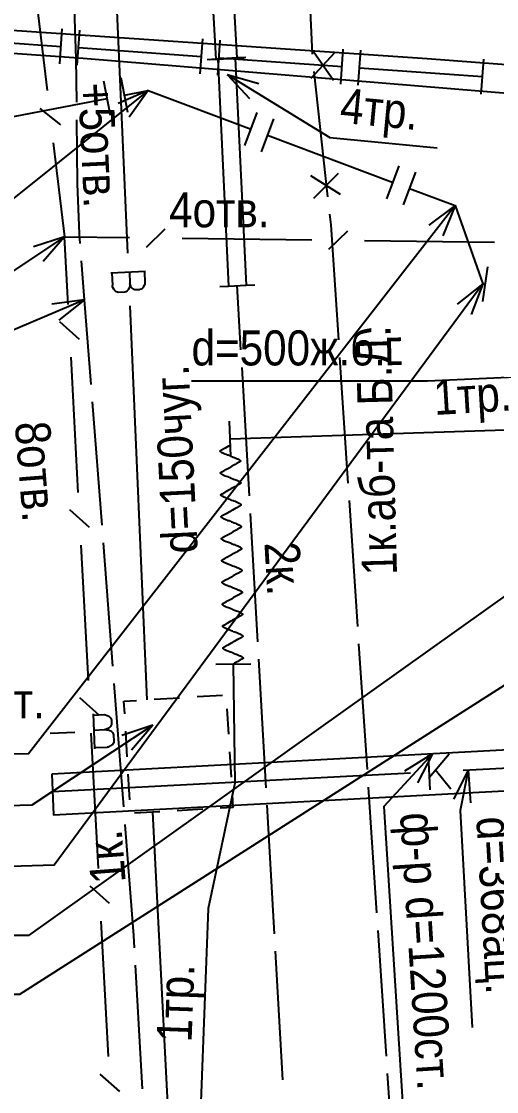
# Model space of a CAD drawing. Header units: metres. Extents: x -3947 to -3704, y 4976 to 6609.
# Drawn here: x -3899.11 to -3885.57, y 6470.56 to 6501.06 of the extents above; entities that cross this region are included whole.
import ezdxf
from ezdxf.enums import TextEntityAlignment as Align

# ---------------------------------------------------------------- set-up
doc = ezdxf.new("R2010")
doc.units = ezdxf.units.M
doc.header["$MEASUREMENT"] = 0
for name, color, linetype, lineweight in [('Водопровод', 7, 'Continuous', 25), ('Водосток', 7, 'Continuous', 25), ('Газопровод', 7, 'Continuous', 25), ('Кабели', 7, 'Continuous', 25), ('Кабель защиты', 7, 'Continuous', 25), ('Кабель связи', 7, 'Continuous', 25), ('Кабель электрический', 7, 'Continuous', 25), ('Канализация самотёчная', 7, 'Continuous', 25)]:
    doc.layers.add(name, color=color, linetype=linetype, lineweight=lineweight)
doc.styles.add('Style-RUSSIAN_1251', font='RUSSIAN_1251.shx')
doc.styles.add('Style-RUSSIAN_1251 I 0.00000', font='RUSSIAN_1251.shx')

msp = doc.modelspace()

# ---------------------------------------------------------------- linework, layer by layer
at = {"layer": 'Водопровод', "linetype": 'Continuous'}
for p, q in [((-3896.585, 6505.677), (-3896.093, 6494.451)), ((-3895.573, 6493.932), (-3896.569, 6493.888)), ((-3896.537, 6493.89), (-3896.521, 6493.528)), ((-3896.036, 6493.912), (-3896.022, 6493.591)), ((-3896.028, 6492.953), (-3895.536, 6481.727)), ((-3895.332, 6481.74), (-3894.607, 6481.783)), ((-3894.108, 6481.814), (-3893.383, 6481.858)), ((-3896.193, 6481.687), (-3895.831, 6481.709)), ((-3896.171, 6481.325), (-3896.193, 6481.687)), ((-3893.255, 6481.469), (-3893.211, 6480.745)), ((-3897.072, 6481.325), (-3897.031, 6480.329)), ((-3897.053, 6480.862), (-3896.732, 6480.875)), ((-3895.366, 6480.998), (-3896.255, 6480.711)), ((-3895.366, 6480.998), (-3895.979, 6480.293)), ((-3898.292, 6480.778), (-3897.593, 6480.806)), ((-3896.097, 6480.101), (-3896.141, 6480.826)), ((-3897.032, 6480.361), (-3896.67, 6480.376)), ((-3893.181, 6480.246), (-3893.137, 6479.521)), ((-3896.023, 6478.877), (-3896.067, 6479.602)), ((-3895.379, 6478.52), (-3894.91, 6469.485)), ((-3893.946, 6478.607), (-3894.671, 6478.563))]:
    msp.add_line(p, q, dxfattribs=at)
at = {"layer": 'Водопровод', "linetype": 'Continuous', "flags": 128}
for points in [[(-3895.609, 6493.93), (-3895.595, 6493.612), (-3895.6, 6493.582), (-3895.616, 6493.53), (-3895.642, 6493.483), (-3895.656, 6493.463), (-3895.674, 6493.446), (-3895.698, 6493.43), (-3895.727, 6493.415), (-3895.742, 6493.411), (-3895.857, 6493.406), (-3895.88, 6493.411), (-3895.91, 6493.422), (-3895.932, 6493.436), (-3895.953, 6493.452), (-3895.975, 6493.479), (-3895.995, 6493.514), (-3896.009, 6493.545), (-3896.022, 6493.591), (-3896.024, 6493.552), (-3896.027, 6493.518), (-3896.04, 6493.469), (-3896.055, 6493.438), (-3896.072, 6493.41), (-3896.103, 6493.378), (-3896.137, 6493.356), (-3896.169, 6493.346), (-3896.359, 6493.337), (-3896.378, 6493.34), (-3896.404, 6493.35), (-3896.435, 6493.369), (-3896.465, 6493.4), (-3896.484, 6493.427), (-3896.507, 6493.473), (-3896.518, 6493.5), (-3896.521, 6493.528)], [(-3897.07, 6481.289), (-3896.752, 6481.302), (-3896.721, 6481.297), (-3896.67, 6481.281), (-3896.623, 6481.255), (-3896.603, 6481.241), (-3896.586, 6481.223), (-3896.57, 6481.199), (-3896.556, 6481.17), (-3896.551, 6481.155), (-3896.546, 6481.039), (-3896.551, 6481.017), (-3896.563, 6480.986), (-3896.577, 6480.965), (-3896.593, 6480.944), (-3896.62, 6480.922), (-3896.655, 6480.902), (-3896.686, 6480.888), (-3896.732, 6480.875), (-3896.693, 6480.873), (-3896.659, 6480.87), (-3896.61, 6480.857), (-3896.579, 6480.842), (-3896.551, 6480.824), (-3896.52, 6480.794), (-3896.498, 6480.759), (-3896.487, 6480.728), (-3896.479, 6480.538), (-3896.482, 6480.519), (-3896.492, 6480.492), (-3896.512, 6480.461), (-3896.542, 6480.432), (-3896.569, 6480.412), (-3896.615, 6480.39), (-3896.643, 6480.379), (-3896.67, 6480.376)], [(-3895.366, 6480.998), (-3898.814, 6478.721), (-3906.634, 6478.503)], [(-3893.107, 6479.022), (-3893.085, 6478.659), (-3893.447, 6478.637)], [(-3895.17, 6478.533), (-3895.379, 6478.52), (-3895.895, 6478.489)]]:
    msp.add_lwpolyline(points, dxfattribs=at)
at = {"layer": 'Водосток', "linetype": 'Continuous', "flags": 128}
msp.add_lwpolyline([(-3884.178, 6490.959), (-3887.541, 6490.804), (-3894.265, 6490.804)], dxfattribs=at)
at = {"layer": 'Газопровод', "linetype": 'Continuous'}
for p, q in [((-3898.02, 6499.849), (-3897.949, 6500.846)), ((-3897.522, 6499.813), (-3897.45, 6500.81)), ((-3901.491, 6500.599), (-3897.985, 6500.347)), ((-3894.015, 6499.562), (-3893.944, 6500.559)), ((-3893.516, 6499.526), (-3893.445, 6500.523)), ((-3897.486, 6500.312), (-3893.979, 6500.06)), ((-3890.188, 6500.166), (-3890.865, 6499.429)), ((-3890.787, 6500.206), (-3890.216, 6499.385)), ((-3890.01, 6499.274), (-3889.938, 6500.272)), ((-3889.511, 6499.239), (-3889.44, 6500.236)), ((-3893.481, 6500.025), (-3889.974, 6499.773)), ((-3886.005, 6498.987), (-3885.933, 6499.985)), ((-3896.085, 6498.468), (-3896.274, 6499.451)), ((-3889.475, 6499.737), (-3885.969, 6499.486)), ((-3896.576, 6498.374), (-3896.765, 6499.356)), ((-3900.426, 6498.143), (-3896.67, 6498.865)), ((-3895.5, 6499.09), (-3896.359, 6498.723)), ((-3895.5, 6499.09), (-3896.047, 6498.332)), ((-3892.742, 6497.522), (-3892.391, 6498.459)), ((-3892.274, 6497.347), (-3891.923, 6498.283)), ((-3892.098, 6497.815), (-3888.517, 6496.472)), ((-3888.693, 6496.004), (-3888.342, 6496.941)), ((-3888.225, 6495.829), (-3887.874, 6496.765)), ((-3886.75, 6495.81), (-3887.5, 6495.254)), ((-3886.75, 6495.81), (-3887.106, 6494.946)), ((-3885.96, 6493.075), (-3885.819, 6494.065)), ((-3885.96, 6493.58), (-3886.695, 6493.004)), ((-3885.96, 6493.58), (-3886.293, 6492.707))]:
    msp.add_line(p, q, dxfattribs=at)
at = {"layer": 'Газопровод', "linetype": 'Continuous', "flags": 128}
for points in [[(-3897.358, 6500), (-3920.734, 6501.677), (-3920.692, 6502.269), (-3887.546, 6500), (-3884.046, 6499.736), (-3884.108, 6498.907), (-3897.358, 6500)], [(-3895.5, 6499.09), (-3906.999, 6489.888), (-3906.647, 6482.074)], [(-3896.179, 6498.959), (-3895.5, 6499.09), (-3892.566, 6497.99)], [(-3888.049, 6496.297), (-3886.75, 6495.81), (-3885.96, 6493.58), (-3885.889, 6493.57)], [(-3886.75, 6495.81), (-3898.916, 6480.187), (-3906.745, 6480.087)], [(-3885.96, 6493.58), (-3898.179, 6477.015), (-3905.998, 6476.776)], [(-3881.814, 6487.187), (-3898.912, 6475.002), (-3908.94, 6475.002)], [(-3882.18, 6484.152), (-3899.17, 6473.324), (-3908.485, 6473.324)]]:
    msp.add_lwpolyline(points, dxfattribs=at)
at = {"layer": 'Кабели', "linetype": 'Continuous'}
for p, q in [((-3890.999, 6503.717), (-3890.827, 6500.129)), ((-3890.78, 6499.632), (-3890.385, 6496.062)), ((-3890.082, 6496.721), (-3890.787, 6496.012)), ((-3890.014, 6496.125), (-3890.861, 6496.657)), ((-3890.045, 6491.483), (-3889.806, 6487.9)), ((-3889.773, 6487.401), (-3889.534, 6483.817)), ((-3889.501, 6483.318), (-3889.262, 6479.734)), ((-3889.229, 6479.236), (-3888.99, 6475.652)), ((-3888.957, 6475.153), (-3888.718, 6471.569)), ((-3888.685, 6471.07), (-3888.446, 6467.487))]:
    msp.add_line(p, q, dxfattribs=at)
at = {"layer": 'Кабели', "linetype": 'Continuous', "flags": 128}
msp.add_lwpolyline([(-3890.33, 6495.565), (-3890.297, 6495.26), (-3890.078, 6491.982)], dxfattribs=at)
at = {"layer": 'Кабель защиты', "linetype": 'Continuous'}
for p, q in [((-3893.149, 6488.663), (-3893.181, 6489.663)), ((-3893.577, 6482.737), (-3892.577, 6482.751))]:
    msp.add_line(p, q, dxfattribs=at)
at = {"layer": 'Кабель защиты', "linetype": 'Continuous', "flags": 128}
for points in [[(-3893.165, 6489.163), (-3879.508, 6489.611)], [(-3893.158, 6488.671), (-3893.173, 6488.676), (-3893.221, 6488.693), (-3893.243, 6488.701), (-3893.275, 6488.713), (-3893.311, 6488.726), (-3893.335, 6488.736), (-3893.358, 6488.746), (-3893.375, 6488.754), (-3893.392, 6488.763), (-3893.402, 6488.768), (-3893.41, 6488.774), (-3893.417, 6488.778), (-3893.421, 6488.781), (-3893.423, 6488.783), (-3893.429, 6488.787), (-3893.432, 6488.79), (-3893.434, 6488.792), (-3893.436, 6488.795), (-3893.438, 6488.798), (-3893.44, 6488.801), (-3893.441, 6488.803), (-3893.442, 6488.804), (-3893.443, 6488.806), (-3893.443, 6488.808), (-3893.444, 6488.809), (-3893.444, 6488.811), (-3893.444, 6488.813), (-3893.444, 6488.815), (-3893.444, 6488.816), (-3893.444, 6488.817), (-3893.444, 6488.818), (-3893.443, 6488.819), (-3893.443, 6488.82), (-3893.442, 6488.822), (-3893.442, 6488.823), (-3893.441, 6488.825), (-3893.44, 6488.826), (-3893.439, 6488.827), (-3893.438, 6488.828), (-3893.437, 6488.83), (-3893.436, 6488.831), (-3893.435, 6488.832), (-3893.432, 6488.834), (-3893.431, 6488.835), (-3893.428, 6488.838), (-3893.424, 6488.84), (-3893.42, 6488.842), (-3893.413, 6488.846), (-3893.326, 6488.894), (-3893.297, 6488.91), (-3893.2, 6488.963), (-3893.163, 6488.983)], [(-3893.158, 6488.671), (-3893.144, 6488.666), (-3893.096, 6488.649), (-3893.074, 6488.641), (-3893.042, 6488.63), (-3893.006, 6488.616), (-3892.982, 6488.606), (-3892.959, 6488.596), (-3892.942, 6488.588), (-3892.925, 6488.579), (-3892.915, 6488.574), (-3892.906, 6488.569), (-3892.899, 6488.564), (-3892.896, 6488.562), (-3892.893, 6488.559), (-3892.888, 6488.555), (-3892.885, 6488.552), (-3892.883, 6488.55), (-3892.881, 6488.547), (-3892.879, 6488.545), (-3892.876, 6488.541), (-3892.875, 6488.539), (-3892.875, 6488.538), (-3892.874, 6488.536), (-3892.874, 6488.535), (-3892.873, 6488.533), (-3892.873, 6488.531), (-3892.873, 6488.529), (-3892.873, 6488.527), (-3892.873, 6488.527), (-3892.873, 6488.525), (-3892.873, 6488.524), (-3892.873, 6488.523), (-3892.874, 6488.522), (-3892.874, 6488.521), (-3892.875, 6488.519), (-3892.876, 6488.517), (-3892.877, 6488.516), (-3892.878, 6488.515), (-3892.879, 6488.514), (-3892.88, 6488.512), (-3892.881, 6488.511), (-3892.882, 6488.51), (-3892.884, 6488.508), (-3892.886, 6488.507), (-3892.889, 6488.505), (-3892.893, 6488.502), (-3892.897, 6488.5), (-3892.904, 6488.496), (-3892.991, 6488.448), (-3893.02, 6488.432), (-3893.116, 6488.38), (-3893.154, 6488.359)], [(-3893.15, 6488.047), (-3893.164, 6488.052), (-3893.212, 6488.069), (-3893.234, 6488.077), (-3893.266, 6488.089), (-3893.302, 6488.102), (-3893.326, 6488.112), (-3893.349, 6488.122), (-3893.366, 6488.13), (-3893.383, 6488.139), (-3893.393, 6488.144), (-3893.402, 6488.15), (-3893.409, 6488.155), (-3893.412, 6488.157), (-3893.415, 6488.159), (-3893.42, 6488.163), (-3893.423, 6488.166), (-3893.425, 6488.168), (-3893.428, 6488.171), (-3893.43, 6488.174), (-3893.432, 6488.177), (-3893.433, 6488.179), (-3893.434, 6488.181), (-3893.434, 6488.182), (-3893.435, 6488.184), (-3893.435, 6488.185), (-3893.435, 6488.187), (-3893.436, 6488.189), (-3893.435, 6488.191), (-3893.435, 6488.192), (-3893.435, 6488.193), (-3893.435, 6488.194), (-3893.435, 6488.195), (-3893.434, 6488.196), (-3893.434, 6488.198), (-3893.433, 6488.199), (-3893.432, 6488.201), (-3893.431, 6488.202), (-3893.431, 6488.203), (-3893.43, 6488.204), (-3893.428, 6488.206), (-3893.427, 6488.207), (-3893.426, 6488.208), (-3893.424, 6488.21), (-3893.422, 6488.211), (-3893.419, 6488.214), (-3893.415, 6488.216), (-3893.412, 6488.218), (-3893.405, 6488.222), (-3893.317, 6488.271), (-3893.288, 6488.286), (-3893.192, 6488.339), (-3893.154, 6488.359)], [(-3893.15, 6488.047), (-3893.135, 6488.042), (-3893.087, 6488.025), (-3893.066, 6488.017), (-3893.033, 6488.006), (-3892.998, 6487.992), (-3892.973, 6487.982), (-3892.95, 6487.972), (-3892.933, 6487.964), (-3892.917, 6487.955), (-3892.906, 6487.95), (-3892.898, 6487.945), (-3892.891, 6487.94), (-3892.888, 6487.938), (-3892.885, 6487.935), (-3892.88, 6487.931), (-3892.877, 6487.928), (-3892.874, 6487.926), (-3892.872, 6487.923), (-3892.87, 6487.921), (-3892.868, 6487.917), (-3892.867, 6487.915), (-3892.866, 6487.914), (-3892.865, 6487.912), (-3892.865, 6487.911), (-3892.865, 6487.909), (-3892.864, 6487.907), (-3892.864, 6487.905), (-3892.864, 6487.903), (-3892.864, 6487.903), (-3892.864, 6487.901), (-3892.865, 6487.9), (-3892.865, 6487.899), (-3892.865, 6487.898), (-3892.866, 6487.897), (-3892.867, 6487.895), (-3892.868, 6487.893), (-3892.868, 6487.892), (-3892.869, 6487.891), (-3892.87, 6487.89), (-3892.871, 6487.889), (-3892.872, 6487.887), (-3892.873, 6487.886), (-3892.876, 6487.884), (-3892.878, 6487.883), (-3892.88, 6487.881), (-3892.884, 6487.878), (-3892.888, 6487.876), (-3892.895, 6487.872), (-3892.982, 6487.824), (-3893.011, 6487.808), (-3893.108, 6487.756), (-3893.146, 6487.735)], [(-3893.141, 6487.423), (-3893.156, 6487.428), (-3893.204, 6487.445), (-3893.225, 6487.453), (-3893.258, 6487.465), (-3893.293, 6487.478), (-3893.318, 6487.488), (-3893.341, 6487.498), (-3893.358, 6487.506), (-3893.375, 6487.515), (-3893.385, 6487.521), (-3893.393, 6487.526), (-3893.4, 6487.531), (-3893.403, 6487.533), (-3893.406, 6487.535), (-3893.411, 6487.539), (-3893.414, 6487.542), (-3893.417, 6487.544), (-3893.419, 6487.547), (-3893.421, 6487.55), (-3893.423, 6487.553), (-3893.424, 6487.555), (-3893.425, 6487.557), (-3893.426, 6487.558), (-3893.426, 6487.56), (-3893.426, 6487.561), (-3893.427, 6487.563), (-3893.427, 6487.565), (-3893.427, 6487.567), (-3893.427, 6487.568), (-3893.427, 6487.569), (-3893.426, 6487.57), (-3893.426, 6487.571), (-3893.426, 6487.572), (-3893.425, 6487.574), (-3893.425, 6487.575), (-3893.423, 6487.577), (-3893.423, 6487.578), (-3893.422, 6487.579), (-3893.421, 6487.58), (-3893.42, 6487.582), (-3893.419, 6487.583), (-3893.418, 6487.584), (-3893.415, 6487.586), (-3893.414, 6487.588), (-3893.411, 6487.59), (-3893.407, 6487.592), (-3893.403, 6487.594), (-3893.396, 6487.598), (-3893.309, 6487.647), (-3893.28, 6487.662), (-3893.183, 6487.715), (-3893.146, 6487.735)], [(-3893.141, 6487.423), (-3893.127, 6487.418), (-3893.079, 6487.401), (-3893.057, 6487.393), (-3893.025, 6487.382), (-3892.989, 6487.368), (-3892.965, 6487.358), (-3892.942, 6487.348), (-3892.925, 6487.34), (-3892.908, 6487.332), (-3892.898, 6487.326), (-3892.889, 6487.321), (-3892.882, 6487.316), (-3892.879, 6487.314), (-3892.876, 6487.311), (-3892.871, 6487.307), (-3892.868, 6487.304), (-3892.866, 6487.302), (-3892.864, 6487.299), (-3892.861, 6487.297), (-3892.859, 6487.293), (-3892.858, 6487.291), (-3892.857, 6487.29), (-3892.857, 6487.288), (-3892.856, 6487.287), (-3892.856, 6487.285), (-3892.856, 6487.283), (-3892.856, 6487.281), (-3892.856, 6487.279), (-3892.856, 6487.279), (-3892.856, 6487.277), (-3892.856, 6487.276), (-3892.856, 6487.275), (-3892.857, 6487.274), (-3892.857, 6487.273), (-3892.858, 6487.271), (-3892.859, 6487.269), (-3892.86, 6487.268), (-3892.861, 6487.267), (-3892.862, 6487.266), (-3892.863, 6487.265), (-3892.864, 6487.263), (-3892.865, 6487.262), (-3892.867, 6487.26), (-3892.869, 6487.259), (-3892.872, 6487.257), (-3892.876, 6487.254), (-3892.879, 6487.252), (-3892.887, 6487.248), (-3892.974, 6487.2), (-3893.003, 6487.184), (-3893.099, 6487.132), (-3893.137, 6487.111)], [(-3893.133, 6486.799), (-3893.147, 6486.804), (-3893.195, 6486.821), (-3893.217, 6486.829), (-3893.249, 6486.841), (-3893.285, 6486.854), (-3893.309, 6486.864), (-3893.332, 6486.874), (-3893.349, 6486.882), (-3893.366, 6486.891), (-3893.376, 6486.897), (-3893.385, 6486.902), (-3893.392, 6486.907), (-3893.395, 6486.909), (-3893.398, 6486.911), (-3893.403, 6486.915), (-3893.406, 6486.918), (-3893.408, 6486.921), (-3893.41, 6486.923), (-3893.412, 6486.926), (-3893.415, 6486.929), (-3893.416, 6486.931), (-3893.416, 6486.933), (-3893.417, 6486.934), (-3893.418, 6486.936), (-3893.418, 6486.937), (-3893.418, 6486.939), (-3893.418, 6486.941), (-3893.418, 6486.943), (-3893.418, 6486.944), (-3893.418, 6486.945), (-3893.418, 6486.946), (-3893.418, 6486.947), (-3893.417, 6486.948), (-3893.417, 6486.95), (-3893.416, 6486.951), (-3893.415, 6486.953), (-3893.414, 6486.954), (-3893.413, 6486.955), (-3893.412, 6486.957), (-3893.411, 6486.958), (-3893.41, 6486.959), (-3893.409, 6486.96), (-3893.407, 6486.962), (-3893.405, 6486.964), (-3893.402, 6486.966), (-3893.398, 6486.968), (-3893.395, 6486.97), (-3893.387, 6486.974), (-3893.3, 6487.023), (-3893.271, 6487.038), (-3893.175, 6487.091), (-3893.137, 6487.111)], [(-3893.133, 6486.799), (-3893.118, 6486.794), (-3893.07, 6486.777), (-3893.049, 6486.77), (-3893.016, 6486.758), (-3892.981, 6486.744), (-3892.956, 6486.734), (-3892.933, 6486.724), (-3892.916, 6486.716), (-3892.899, 6486.708), (-3892.889, 6486.702), (-3892.881, 6486.697), (-3892.874, 6486.692), (-3892.871, 6486.69), (-3892.868, 6486.687), (-3892.863, 6486.683), (-3892.859, 6486.68), (-3892.857, 6486.678), (-3892.855, 6486.675), (-3892.853, 6486.673), (-3892.851, 6486.67), (-3892.85, 6486.667), (-3892.849, 6486.666), (-3892.848, 6486.664), (-3892.848, 6486.663), (-3892.847, 6486.661), (-3892.847, 6486.659), (-3892.847, 6486.658), (-3892.847, 6486.656), (-3892.847, 6486.655), (-3892.847, 6486.654), (-3892.847, 6486.653), (-3892.848, 6486.651), (-3892.848, 6486.65), (-3892.849, 6486.649), (-3892.849, 6486.647), (-3892.851, 6486.645), (-3892.851, 6486.644), (-3892.852, 6486.643), (-3892.853, 6486.642), (-3892.854, 6486.641), (-3892.855, 6486.64), (-3892.856, 6486.639), (-3892.859, 6486.636), (-3892.86, 6486.635), (-3892.863, 6486.633), (-3892.867, 6486.63), (-3892.871, 6486.628), (-3892.878, 6486.624), (-3892.965, 6486.576), (-3892.994, 6486.56), (-3893.091, 6486.508), (-3893.128, 6486.487)], [(-3893.124, 6486.175), (-3893.139, 6486.18), (-3893.187, 6486.197), (-3893.208, 6486.205), (-3893.241, 6486.217), (-3893.276, 6486.231), (-3893.301, 6486.24), (-3893.324, 6486.25), (-3893.341, 6486.258), (-3893.357, 6486.267), (-3893.368, 6486.273), (-3893.376, 6486.278), (-3893.383, 6486.283), (-3893.386, 6486.285), (-3893.389, 6486.287), (-3893.394, 6486.291), (-3893.397, 6486.294), (-3893.4, 6486.297), (-3893.402, 6486.299), (-3893.404, 6486.302), (-3893.406, 6486.305), (-3893.407, 6486.307), (-3893.408, 6486.309), (-3893.409, 6486.31), (-3893.409, 6486.312), (-3893.409, 6486.313), (-3893.41, 6486.315), (-3893.41, 6486.317), (-3893.41, 6486.319), (-3893.41, 6486.32), (-3893.41, 6486.321), (-3893.409, 6486.322), (-3893.409, 6486.323), (-3893.409, 6486.324), (-3893.408, 6486.326), (-3893.407, 6486.327), (-3893.406, 6486.329), (-3893.406, 6486.33), (-3893.405, 6486.331), (-3893.404, 6486.333), (-3893.403, 6486.334), (-3893.402, 6486.335), (-3893.401, 6486.336), (-3893.398, 6486.338), (-3893.396, 6486.34), (-3893.394, 6486.342), (-3893.39, 6486.344), (-3893.386, 6486.346), (-3893.379, 6486.35), (-3893.292, 6486.399), (-3893.263, 6486.414), (-3893.166, 6486.467), (-3893.128, 6486.487)], [(-3893.124, 6486.175), (-3893.11, 6486.17), (-3893.061, 6486.153), (-3893.04, 6486.146), (-3893.008, 6486.134), (-3892.972, 6486.12), (-3892.948, 6486.11), (-3892.925, 6486.1), (-3892.908, 6486.092), (-3892.891, 6486.084), (-3892.881, 6486.078), (-3892.872, 6486.073), (-3892.865, 6486.068), (-3892.862, 6486.066), (-3892.859, 6486.063), (-3892.854, 6486.059), (-3892.851, 6486.056), (-3892.849, 6486.054), (-3892.846, 6486.051), (-3892.844, 6486.049), (-3892.842, 6486.046), (-3892.841, 6486.043), (-3892.84, 6486.042), (-3892.84, 6486.04), (-3892.839, 6486.039), (-3892.839, 6486.037), (-3892.839, 6486.035), (-3892.838, 6486.034), (-3892.838, 6486.032), (-3892.839, 6486.031), (-3892.839, 6486.03), (-3892.839, 6486.029), (-3892.839, 6486.027), (-3892.84, 6486.026), (-3892.84, 6486.025), (-3892.841, 6486.023), (-3892.842, 6486.021), (-3892.843, 6486.02), (-3892.843, 6486.019), (-3892.844, 6486.018), (-3892.846, 6486.017), (-3892.847, 6486.016), (-3892.848, 6486.015), (-3892.85, 6486.012), (-3892.852, 6486.011), (-3892.855, 6486.009), (-3892.859, 6486.006), (-3892.862, 6486.004), (-3892.869, 6486), (-3892.957, 6485.952), (-3892.986, 6485.936), (-3893.082, 6485.884), (-3893.12, 6485.863)], [(-3893.116, 6485.551), (-3893.13, 6485.556), (-3893.178, 6485.573), (-3893.2, 6485.581), (-3893.232, 6485.593), (-3893.268, 6485.607), (-3893.292, 6485.616), (-3893.315, 6485.626), (-3893.332, 6485.634), (-3893.349, 6485.643), (-3893.359, 6485.649), (-3893.368, 6485.654), (-3893.375, 6485.659), (-3893.378, 6485.661), (-3893.381, 6485.663), (-3893.386, 6485.667), (-3893.389, 6485.67), (-3893.391, 6485.673), (-3893.393, 6485.675), (-3893.395, 6485.678), (-3893.397, 6485.681), (-3893.399, 6485.683), (-3893.399, 6485.685), (-3893.4, 6485.686), (-3893.4, 6485.688), (-3893.401, 6485.689), (-3893.401, 6485.691), (-3893.401, 6485.693), (-3893.401, 6485.695), (-3893.401, 6485.696), (-3893.401, 6485.697), (-3893.401, 6485.698), (-3893.401, 6485.699), (-3893.4, 6485.7), (-3893.4, 6485.702), (-3893.399, 6485.703), (-3893.398, 6485.705), (-3893.397, 6485.707), (-3893.396, 6485.707), (-3893.395, 6485.709), (-3893.394, 6485.71), (-3893.393, 6485.711), (-3893.392, 6485.712), (-3893.39, 6485.714), (-3893.388, 6485.716), (-3893.385, 6485.718), (-3893.381, 6485.72), (-3893.377, 6485.723), (-3893.37, 6485.727), (-3893.283, 6485.775), (-3893.254, 6485.79), (-3893.158, 6485.843), (-3893.12, 6485.863)], [(-3893.116, 6485.551), (-3893.101, 6485.546), (-3893.053, 6485.529), (-3893.031, 6485.522), (-3892.999, 6485.51), (-3892.963, 6485.496), (-3892.939, 6485.486), (-3892.916, 6485.476), (-3892.899, 6485.468), (-3892.882, 6485.46), (-3892.872, 6485.454), (-3892.864, 6485.449), (-3892.856, 6485.444), (-3892.853, 6485.442), (-3892.851, 6485.44), (-3892.845, 6485.435), (-3892.842, 6485.432), (-3892.84, 6485.43), (-3892.838, 6485.427), (-3892.836, 6485.425), (-3892.834, 6485.422), (-3892.833, 6485.419), (-3892.832, 6485.418), (-3892.831, 6485.416), (-3892.831, 6485.415), (-3892.83, 6485.414), (-3892.83, 6485.411), (-3892.83, 6485.41), (-3892.83, 6485.408), (-3892.83, 6485.407), (-3892.83, 6485.406), (-3892.83, 6485.405), (-3892.831, 6485.403), (-3892.831, 6485.402), (-3892.832, 6485.401), (-3892.832, 6485.399), (-3892.833, 6485.397), (-3892.834, 6485.396), (-3892.835, 6485.395), (-3892.836, 6485.394), (-3892.837, 6485.393), (-3892.838, 6485.392), (-3892.839, 6485.391), (-3892.842, 6485.388), (-3892.843, 6485.387), (-3892.846, 6485.385), (-3892.85, 6485.382), (-3892.854, 6485.38), (-3892.861, 6485.376), (-3892.948, 6485.328), (-3892.977, 6485.312), (-3893.074, 6485.26), (-3893.111, 6485.239)], [(-3893.107, 6484.927), (-3893.121, 6484.932), (-3893.17, 6484.949), (-3893.191, 6484.957), (-3893.224, 6484.969), (-3893.259, 6484.983), (-3893.283, 6484.992), (-3893.307, 6485.002), (-3893.324, 6485.01), (-3893.34, 6485.019), (-3893.351, 6485.025), (-3893.359, 6485.03), (-3893.366, 6485.035), (-3893.369, 6485.037), (-3893.372, 6485.039), (-3893.377, 6485.044), (-3893.38, 6485.046), (-3893.383, 6485.049), (-3893.385, 6485.051), (-3893.387, 6485.054), (-3893.389, 6485.057), (-3893.39, 6485.059), (-3893.391, 6485.061), (-3893.391, 6485.062), (-3893.392, 6485.064), (-3893.392, 6485.065), (-3893.393, 6485.067), (-3893.393, 6485.069), (-3893.393, 6485.071), (-3893.393, 6485.072), (-3893.393, 6485.073), (-3893.392, 6485.074), (-3893.392, 6485.075), (-3893.392, 6485.077), (-3893.391, 6485.078), (-3893.39, 6485.079), (-3893.389, 6485.081), (-3893.388, 6485.083), (-3893.388, 6485.084), (-3893.387, 6485.085), (-3893.386, 6485.086), (-3893.385, 6485.087), (-3893.384, 6485.088), (-3893.381, 6485.09), (-3893.379, 6485.092), (-3893.376, 6485.094), (-3893.373, 6485.096), (-3893.369, 6485.099), (-3893.362, 6485.103), (-3893.275, 6485.151), (-3893.246, 6485.166), (-3893.149, 6485.219), (-3893.111, 6485.239)], [(-3893.107, 6484.927), (-3893.093, 6484.922), (-3893.044, 6484.905), (-3893.023, 6484.898), (-3892.991, 6484.886), (-3892.955, 6484.872), (-3892.931, 6484.862), (-3892.907, 6484.852), (-3892.891, 6484.845), (-3892.874, 6484.836), (-3892.864, 6484.83), (-3892.855, 6484.825), (-3892.848, 6484.82), (-3892.845, 6484.818), (-3892.842, 6484.816), (-3892.837, 6484.811), (-3892.834, 6484.808), (-3892.832, 6484.806), (-3892.829, 6484.804), (-3892.827, 6484.801), (-3892.825, 6484.798), (-3892.824, 6484.795), (-3892.823, 6484.794), (-3892.823, 6484.792), (-3892.822, 6484.791), (-3892.822, 6484.79), (-3892.821, 6484.787), (-3892.821, 6484.786), (-3892.821, 6484.784), (-3892.821, 6484.783), (-3892.822, 6484.782), (-3892.822, 6484.781), (-3892.822, 6484.78), (-3892.823, 6484.778), (-3892.823, 6484.777), (-3892.824, 6484.775), (-3892.825, 6484.774), (-3892.826, 6484.772), (-3892.826, 6484.771), (-3892.827, 6484.77), (-3892.828, 6484.769), (-3892.83, 6484.768), (-3892.831, 6484.767), (-3892.833, 6484.765), (-3892.835, 6484.763), (-3892.838, 6484.761), (-3892.842, 6484.758), (-3892.845, 6484.756), (-3892.852, 6484.752), (-3892.939, 6484.704), (-3892.969, 6484.688), (-3893.065, 6484.636), (-3893.103, 6484.615)], [(-3893.098, 6484.303), (-3893.113, 6484.309), (-3893.161, 6484.326), (-3893.183, 6484.333), (-3893.215, 6484.345), (-3893.251, 6484.359), (-3893.275, 6484.368), (-3893.298, 6484.379), (-3893.315, 6484.386), (-3893.332, 6484.395), (-3893.342, 6484.401), (-3893.35, 6484.406), (-3893.358, 6484.411), (-3893.361, 6484.413), (-3893.364, 6484.415), (-3893.369, 6484.42), (-3893.372, 6484.422), (-3893.374, 6484.425), (-3893.376, 6484.427), (-3893.378, 6484.43), (-3893.38, 6484.433), (-3893.382, 6484.435), (-3893.382, 6484.437), (-3893.383, 6484.438), (-3893.383, 6484.44), (-3893.384, 6484.441), (-3893.384, 6484.443), (-3893.384, 6484.445), (-3893.384, 6484.447), (-3893.384, 6484.448), (-3893.384, 6484.449), (-3893.384, 6484.45), (-3893.383, 6484.451), (-3893.383, 6484.453), (-3893.383, 6484.454), (-3893.382, 6484.456), (-3893.381, 6484.457), (-3893.38, 6484.459), (-3893.379, 6484.46), (-3893.378, 6484.461), (-3893.377, 6484.462), (-3893.376, 6484.463), (-3893.375, 6484.464), (-3893.373, 6484.466), (-3893.371, 6484.468), (-3893.368, 6484.47), (-3893.364, 6484.472), (-3893.36, 6484.475), (-3893.353, 6484.479), (-3893.266, 6484.527), (-3893.237, 6484.542), (-3893.141, 6484.595), (-3893.103, 6484.615)], [(-3893.098, 6484.303), (-3893.084, 6484.298), (-3893.036, 6484.281), (-3893.014, 6484.274), (-3892.982, 6484.262), (-3892.946, 6484.248), (-3892.922, 6484.238), (-3892.899, 6484.228), (-3892.882, 6484.221), (-3892.865, 6484.212), (-3892.855, 6484.206), (-3892.847, 6484.201), (-3892.839, 6484.196), (-3892.836, 6484.194), (-3892.833, 6484.192), (-3892.828, 6484.187), (-3892.825, 6484.184), (-3892.823, 6484.182), (-3892.821, 6484.18), (-3892.819, 6484.177), (-3892.817, 6484.174), (-3892.815, 6484.172), (-3892.815, 6484.17), (-3892.814, 6484.169), (-3892.814, 6484.167), (-3892.813, 6484.166), (-3892.813, 6484.164), (-3892.813, 6484.162), (-3892.813, 6484.16), (-3892.813, 6484.159), (-3892.813, 6484.158), (-3892.813, 6484.157), (-3892.814, 6484.156), (-3892.814, 6484.154), (-3892.814, 6484.153), (-3892.815, 6484.151), (-3892.816, 6484.15), (-3892.817, 6484.148), (-3892.818, 6484.147), (-3892.819, 6484.146), (-3892.82, 6484.145), (-3892.821, 6484.144), (-3892.822, 6484.143), (-3892.824, 6484.141), (-3892.826, 6484.139), (-3892.829, 6484.137), (-3892.833, 6484.134), (-3892.837, 6484.132), (-3892.844, 6484.128), (-3892.931, 6484.08), (-3892.96, 6484.065), (-3893.056, 6484.012), (-3893.094, 6483.992)], [(-3893.09, 6483.68), (-3893.104, 6483.685), (-3893.153, 6483.702), (-3893.174, 6483.709), (-3893.206, 6483.721), (-3893.242, 6483.735), (-3893.266, 6483.745), (-3893.29, 6483.755), (-3893.306, 6483.762), (-3893.323, 6483.771), (-3893.333, 6483.777), (-3893.342, 6483.782), (-3893.349, 6483.787), (-3893.352, 6483.789), (-3893.355, 6483.791), (-3893.36, 6483.796), (-3893.363, 6483.799), (-3893.365, 6483.801), (-3893.368, 6483.803), (-3893.37, 6483.806), (-3893.372, 6483.809), (-3893.373, 6483.812), (-3893.374, 6483.813), (-3893.374, 6483.814), (-3893.375, 6483.816), (-3893.375, 6483.817), (-3893.376, 6483.819), (-3893.376, 6483.821), (-3893.376, 6483.823), (-3893.376, 6483.824), (-3893.375, 6483.825), (-3893.375, 6483.826), (-3893.375, 6483.827), (-3893.374, 6483.829), (-3893.374, 6483.83), (-3893.373, 6483.832), (-3893.372, 6483.833), (-3893.371, 6483.835), (-3893.371, 6483.836), (-3893.37, 6483.837), (-3893.369, 6483.838), (-3893.367, 6483.839), (-3893.366, 6483.84), (-3893.364, 6483.842), (-3893.362, 6483.844), (-3893.359, 6483.846), (-3893.355, 6483.849), (-3893.352, 6483.851), (-3893.345, 6483.855), (-3893.258, 6483.903), (-3893.228, 6483.919), (-3893.132, 6483.971), (-3893.094, 6483.992)], [(-3893.09, 6483.68), (-3893.076, 6483.675), (-3893.027, 6483.658), (-3893.006, 6483.65), (-3892.973, 6483.638), (-3892.938, 6483.624), (-3892.914, 6483.615), (-3892.89, 6483.605), (-3892.873, 6483.597), (-3892.857, 6483.588), (-3892.846, 6483.582), (-3892.838, 6483.577), (-3892.831, 6483.572), (-3892.828, 6483.57), (-3892.825, 6483.568), (-3892.82, 6483.563), (-3892.817, 6483.561), (-3892.814, 6483.558), (-3892.812, 6483.556), (-3892.81, 6483.553), (-3892.808, 6483.55), (-3892.807, 6483.548), (-3892.806, 6483.546), (-3892.806, 6483.545), (-3892.805, 6483.543), (-3892.805, 6483.542), (-3892.804, 6483.54), (-3892.804, 6483.538), (-3892.804, 6483.536), (-3892.804, 6483.535), (-3892.804, 6483.534), (-3892.805, 6483.533), (-3892.805, 6483.532), (-3892.805, 6483.53), (-3892.806, 6483.529), (-3892.807, 6483.528), (-3892.808, 6483.526), (-3892.809, 6483.524), (-3892.809, 6483.523), (-3892.81, 6483.522), (-3892.811, 6483.521), (-3892.812, 6483.52), (-3892.813, 6483.519), (-3892.816, 6483.517), (-3892.818, 6483.515), (-3892.821, 6483.513), (-3892.824, 6483.511), (-3892.828, 6483.508), (-3892.835, 6483.504), (-3892.922, 6483.456), (-3892.951, 6483.441), (-3893.048, 6483.388), (-3893.086, 6483.368)], [(-3893.081, 6483.056), (-3893.096, 6483.061), (-3893.144, 6483.078), (-3893.166, 6483.085), (-3893.198, 6483.097), (-3893.234, 6483.111), (-3893.258, 6483.121), (-3893.281, 6483.131), (-3893.298, 6483.139), (-3893.315, 6483.147), (-3893.325, 6483.153), (-3893.333, 6483.158), (-3893.341, 6483.163), (-3893.344, 6483.165), (-3893.346, 6483.167), (-3893.352, 6483.172), (-3893.355, 6483.175), (-3893.357, 6483.177), (-3893.359, 6483.18), (-3893.361, 6483.182), (-3893.363, 6483.185), (-3893.364, 6483.188), (-3893.365, 6483.189), (-3893.366, 6483.191), (-3893.366, 6483.192), (-3893.367, 6483.193), (-3893.367, 6483.196), (-3893.367, 6483.197), (-3893.367, 6483.199), (-3893.367, 6483.2), (-3893.367, 6483.201), (-3893.367, 6483.202), (-3893.366, 6483.203), (-3893.366, 6483.205), (-3893.365, 6483.206), (-3893.365, 6483.208), (-3893.364, 6483.21), (-3893.363, 6483.211), (-3893.362, 6483.212), (-3893.361, 6483.213), (-3893.36, 6483.214), (-3893.359, 6483.215), (-3893.358, 6483.216), (-3893.355, 6483.219), (-3893.354, 6483.22), (-3893.351, 6483.222), (-3893.347, 6483.225), (-3893.343, 6483.227), (-3893.336, 6483.231), (-3893.249, 6483.279), (-3893.22, 6483.295), (-3893.123, 6483.347), (-3893.086, 6483.368)], [(-3893.081, 6483.056), (-3893.067, 6483.051), (-3893.019, 6483.034), (-3892.997, 6483.026), (-3892.965, 6483.014), (-3892.929, 6483), (-3892.905, 6482.991), (-3892.882, 6482.981), (-3892.865, 6482.973), (-3892.848, 6482.964), (-3892.838, 6482.958), (-3892.829, 6482.953), (-3892.822, 6482.948), (-3892.819, 6482.946), (-3892.816, 6482.944), (-3892.811, 6482.94), (-3892.808, 6482.937), (-3892.806, 6482.934), (-3892.804, 6482.932), (-3892.802, 6482.929), (-3892.799, 6482.926), (-3892.798, 6482.924), (-3892.798, 6482.922), (-3892.797, 6482.921), (-3892.797, 6482.919), (-3892.796, 6482.918), (-3892.796, 6482.916), (-3892.796, 6482.914), (-3892.796, 6482.912), (-3892.796, 6482.911), (-3892.796, 6482.91), (-3892.796, 6482.909), (-3892.796, 6482.908), (-3892.797, 6482.907), (-3892.797, 6482.905), (-3892.798, 6482.904), (-3892.799, 6482.902), (-3892.8, 6482.9), (-3892.801, 6482.9), (-3892.802, 6482.898), (-3892.803, 6482.897), (-3892.804, 6482.896), (-3892.805, 6482.895), (-3892.807, 6482.893), (-3892.809, 6482.891), (-3892.812, 6482.889), (-3892.816, 6482.887), (-3892.82, 6482.884), (-3892.827, 6482.88), (-3892.914, 6482.832), (-3892.943, 6482.817), (-3893.039, 6482.764), (-3893.077, 6482.744)], [(-3893.077, 6482.744), (-3893.03, 6479.35), (-3893.793, 6475.774), (-3894.002, 6470.266), (-3893.732, 6463.033)]]:
    msp.add_lwpolyline(points, dxfattribs=at)
at = {"layer": 'Кабель связи', "linetype": 'Continuous'}
for p, q in [((-3899.026, 6504.455), (-3898.383, 6499.093)), ((-3898.589, 6498.58), (-3898, 6498.116)), ((-3898.205, 6497.603), (-3897.884, 6494.922)), ((-3897.884, 6494.922), (-3898.772, 6494.632)), ((-3897.884, 6494.922), (-3898.495, 6494.216)), ((-3897.884, 6494.922), (-3896.033, 6494.899)), ((-3897.781, 6492.992), (-3897.884, 6494.922)), ((-3895.552, 6494.628), (-3895.015, 6495.151)), ((-3894.534, 6494.88), (-3890.833, 6494.835)), ((-3890.351, 6494.564), (-3889.814, 6495.087)), ((-3889.333, 6494.816), (-3885.632, 6494.77)), ((-3897.462, 6491.992), (-3898.019, 6492.493)), ((-3897.493, 6487.633), (-3897.7, 6491.494)), ((-3897.175, 6486.634), (-3897.732, 6487.135)), ((-3897.206, 6482.274), (-3897.413, 6486.135)), ((-3896.887, 6481.275), (-3897.445, 6481.776)), ((-3896.919, 6476.916), (-3897.126, 6480.777)), ((-3896.6, 6475.916), (-3897.158, 6476.417)), ((-3896.632, 6471.557), (-3896.839, 6475.418)), ((-3896.313, 6470.558), (-3896.871, 6471.059))]:
    msp.add_line(p, q, dxfattribs=at)
at = {"layer": 'Кабель связи', "linetype": 'Continuous', "flags": 128}
msp.add_lwpolyline([(-3897.884, 6494.922), (-3903.98, 6490.874), (-3903.223, 6483.031)], dxfattribs=at)
at = {"layer": 'Кабель электрический', "linetype": 'Continuous'}
for p, q in [((-3893.567, 6499.983), (-3893.817, 6499.969)), ((-3893.767, 6499.977), (-3893.517, 6499.988)), ((-3892.968, 6500.017), (-3893.567, 6499.983)), ((-3893.517, 6499.988), (-3893.018, 6500.012)), ((-3893.018, 6500.012), (-3892.768, 6500.024)), ((-3892.718, 6500.031), (-3892.968, 6500.017)), ((-3893.246, 6499.551), (-3892.612, 6498.865)), ((-3893.246, 6499.551), (-3892.349, 6499.291)), ((-3893.459, 6493.507), (-3893.21, 6493.518)), ((-3893.21, 6493.518), (-3892.71, 6493.542)), ((-3892.855, 6491.699), (-3892.96, 6493.53)), ((-3892.71, 6493.542), (-3892.46, 6493.554)), ((-3897.317, 6493.123), (-3898.243, 6493.002)), ((-3897.317, 6493.123), (-3898.047, 6492.542)), ((-3892.616, 6487.538), (-3892.826, 6491.2)), ((-3896.817, 6486.701), (-3897.091, 6490.217)), ((-3892.377, 6483.378), (-3892.587, 6487.039)), ((-3896.505, 6482.686), (-3896.778, 6486.202)), ((-3892.138, 6479.217), (-3892.348, 6482.879)), ((-3896.193, 6478.672), (-3896.466, 6482.188)), ((-3891.899, 6475.056), (-3892.11, 6478.718)), ((-3891.661, 6470.896), (-3891.871, 6474.557)), ((-3895.661, 6470.636), (-3895.86, 6474.157))]:
    msp.add_line(p, q, dxfattribs=at)
at = {"layer": 'Кабель электрический', "linetype": 'Continuous', "flags": 128}
for points in [[(-3893.567, 6499.983), (-3893.88, 6505.553)], [(-3892.968, 6500.017), (-3893.28, 6505.587)], [(-3897.539, 6498.755), (-3897.551, 6500), (-3897.632, 6502.28)], [(-3893.517, 6499.988), (-3893.21, 6493.518)], [(-3893.018, 6500.012), (-3892.71, 6493.542)], [(-3893.246, 6499.551), (-3890.327, 6497.747), (-3887.264, 6497.456)], [(-3897.442, 6494.73), (-3897.463, 6495.007), (-3897.516, 6496.433), (-3897.534, 6498.255)], [(-3897.129, 6490.715), (-3897.317, 6493.123), (-3897.403, 6494.231)], [(-3897.317, 6493.123), (-3901.125, 6491.506), (-3900.65, 6486.44)], [(-3895.888, 6474.657), (-3895.908, 6475.011), (-3896.154, 6478.173)]]:
    msp.add_lwpolyline(points, dxfattribs=at)
at = {"layer": 'Канализация самотёчная', "linetype": 'Continuous'}
for p, q in [((-3886.525, 6479.716), (-3876.321, 6480.242)), ((-3887.4, 6480.185), (-3888.194, 6479.693)), ((-3887.4, 6480.185), (-3887.827, 6479.354)), ((-3887.52, 6480.149), (-3887.469, 6479.16)), ((-3887.487, 6479.513), (-3886.92, 6480.18)), ((-3898.227, 6479.113), (-3888.023, 6479.639)), ((-3887.307, 6479.724), (-3886.87, 6479.191)), ((-3886.379, 6479.723), (-3886.802, 6478.891)), ((-3886.379, 6479.723), (-3886.312, 6478.792))]:
    msp.add_line(p, q, dxfattribs=at)
at = {"layer": 'Канализация самотёчная', "linetype": 'Continuous', "flags": 128}
for points in [[(-3898.246, 6479.608), (-3898.201, 6478.449), (-3876.779, 6479.588), (-3876.841, 6480.746), (-3898.246, 6479.608)], [(-3887.4, 6480.185), (-3888.786, 6478.684), (-3888.136, 6468.46)], [(-3886.379, 6479.723), (-3886.611, 6478.573), (-3886.261, 6472.383)]]:
    msp.add_lwpolyline(points, dxfattribs=at)

# ---------------------------------------------------------------- texts
at = {"layer": 'Водопровод', "linetype": 'Continuous', "style": 'Style-RUSSIAN_1251', "width": 0.899998}
msp.add_text('d=150чуг.', height=1, rotation=92.8134, dxfattribs=at).set_placement((-3894.086, 6485.917))
msp.add_text('d=100ст.', height=1, dxfattribs=at).set_placement((-3903.314, 6481.194))
at = {"layer": 'Водосток', "linetype": 'Continuous', "style": 'Style-RUSSIAN_1251', "width": 0.899998}
msp.add_text('d=500ж.б.', height=1, dxfattribs=at).set_placement((-3894.265, 6492.254), align=Align.TOP_LEFT)
at = {"layer": 'Кабели', "linetype": 'Continuous', "style": 'Style-RUSSIAN_1251', "width": 0.899998}
msp.add_text('1к.аб-та Б.Д.', height=1, rotation=91.4836, dxfattribs=at).set_placement((-3888.407, 6485.286))
at = {"layer": 'Кабель защиты', "linetype": 'Continuous'}
for rotation, style, width, p in [(3.4088, 'Style-RUSSIAN_1251', 0.899998, (-3887.338, 6489.84)), (87.827, 'Style-RUSSIAN_1251 I 0.00000', 0.9, (-3894.265, 6471.953))]:
    msp.add_text('1тр.', height=1, rotation=rotation, dxfattribs=dict(at, style=style, width=width)).set_placement(p)
at = {"layer": 'Кабель связи', "linetype": 'Continuous', "style": 'Style-RUSSIAN_1251', "width": 0.899998}
for s, rotation, p in [('+5отв.', 272.7239, (-3897.5, 6499.29)), ('8отв.', 274.5499, (-3899.303, 6489.62))]:
    msp.add_text(s, height=1, rotation=rotation, dxfattribs=at).set_placement(p)
msp.add_text('4отв.', height=1, dxfattribs=at).set_placement((-3894.904, 6495.192))
at = {"layer": 'Кабель электрический', "linetype": 'Continuous', "style": 'Style-RUSSIAN_1251', "width": 0.9}
msp.add_text('4тр.', height=1, rotation=354.5569, dxfattribs=at).set_placement((-3889.965, 6499.17), align=Align.TOP_LEFT)
at = {"layer": 'Кабель электрический', "linetype": 'Continuous'}
for s, rotation, style, width, p in [('2к.', 273.2858, 'Style-RUSSIAN_1251 I 0.00000', 0.9, (-3892.188, 6486.199)), ('1к.', 94.4469, 'Style-RUSSIAN_1251', 0.899998, (-3896.139, 6476.525))]:
    msp.add_text(s, height=1, rotation=rotation, dxfattribs=dict(at, style=style, width=width)).set_placement(p)
at = {"layer": 'Канализация самотёчная', "linetype": 'Continuous', "style": 'Style-RUSSIAN_1251', "width": 0.899998}
for s, rotation, p in [('ф-р d=1200ст.', 273.6393, (-3887.325, 6478.551)), ('d=368ац.', 273.2334, (-3885.151, 6478.43))]:
    msp.add_text(s, height=1, rotation=rotation, dxfattribs=at).set_placement(p, align=Align.TOP_LEFT)

doc.saveas('drawing.dxf')
